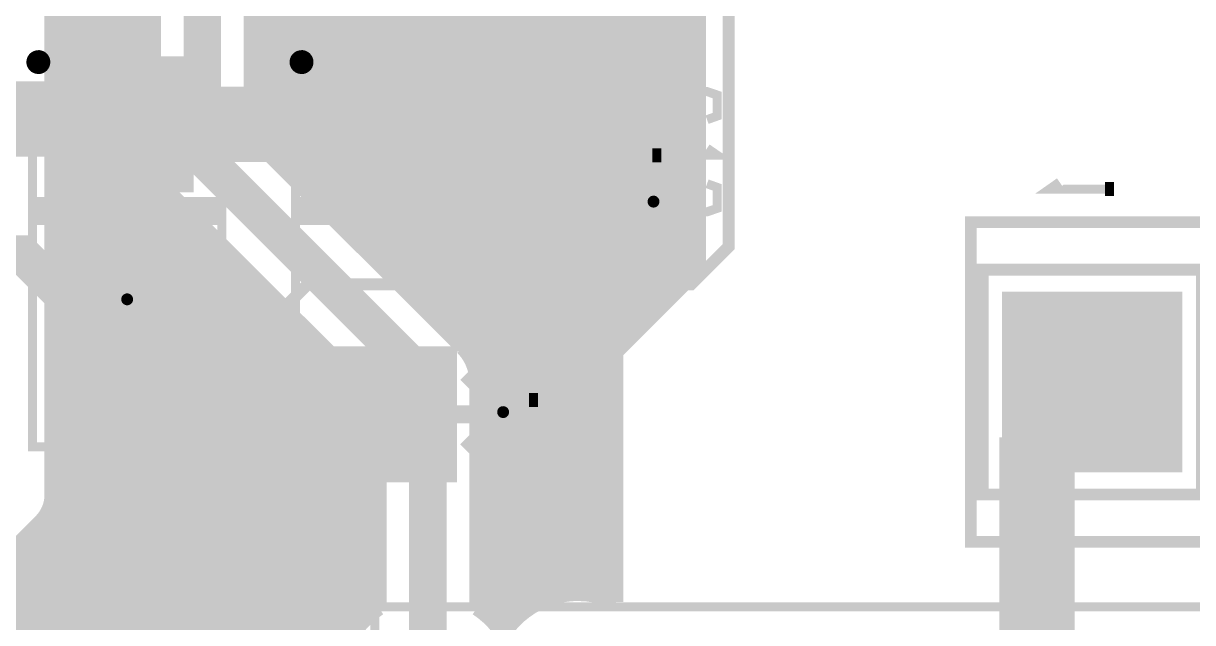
# Model space of a CAD drawing. Extents: x -20 to 155, y -91 to 215.
# Drawn here: x 125.25 to 145, y 189.61 to 199.73 of the extents above; entities that cross this region are included whole.
import ezdxf

# ---------------------------------------------------------------- set-up
doc = ezdxf.new("R2010")
doc.units = 0
doc.header["$MEASUREMENT"] = 0
doc.layers.get('0').update_dxf_attribs({"linetype": 'CONTINUOUS'})
for name, color, linetype in [('25-334-0_BOT', 7, 'CONTINUOUS'), ('25-334-0_DRD', 7, 'CONTINUOUS'), ('25-334-0_DRL', 2, 'CONTINUOUS'), ('25-334-0_IN1', 4, 'CONTINUOUS'), ('25-334-0_IN2', 3, 'CONTINUOUS'), ('25-334-0_SMB', 5, 'CONTINUOUS'), ('25-334-0_SMT', 10, 'CONTINUOUS'), ('25-334-0_SPT', 14, 'CONTINUOUS'), ('25-334-0_SSB', 9, 'CONTINUOUS'), ('25-334-0_SST', 12, 'CONTINUOUS'), ('25-334-0_TOP', 11, 'CONTINUOUS'), ('THRUHOLE_TAP', 15, 'CONTINUOUS')]:
    doc.layers.add(name, color=color, linetype=linetype)

# ---------------------------------------------------------------- blocks, each defined once
blk = doc.blocks.new('SQUARE_26')
blk.add_solid([(1.524, 1.524), (1.524, -1.524), (-1.524, 1.524), (-1.524, -1.524)])
blk = doc.blocks.new('ROUND_66')
at = {"const_width": 0.35052}
blk.add_lwpolyline([(-0.17526, 0, 1), (0.17526, 0, 1)], format="xyb", close=True, dxfattribs=at)
blk = doc.blocks.new('ROUND_69')
at = {"const_width": 0.35052}
blk.add_lwpolyline([(-0.17526, 0, 1), (0.17526, 0, 1)], format="xyb", close=True, dxfattribs=at)
blk = doc.blocks.new('ROUND_72')
at = {"const_width": 0.7493}
blk.add_lwpolyline([(-0.37465, 0, 1), (0.37465, 0, 1)], format="xyb", close=True, dxfattribs=at)
blk = doc.blocks.new('ROUND_87')
at = {"const_width": 0.10033}
blk.add_lwpolyline([(-0.050164, 0, 1), (0.050164, 0, 1)], format="xyb", close=True, dxfattribs=at)
blk = doc.blocks.new('RECTANGLE_5')
blk.add_solid([(0.4826, 0.4064), (0.4826, -0.4064), (-0.4826, 0.4064), (-0.4826, -0.4064)])
blk = doc.blocks.new('RECTANGLE_6')
blk.add_solid([(1.12522, 1.14935), (1.12522, -1.14935), (-1.12522, 1.14935), (-1.12522, -1.14935)])
blk = doc.blocks.new('ROUND_75')
at = {"const_width": 0.10033}
blk.add_lwpolyline([(-0.050164, 0, 1), (0.050164, 0, 1)], format="xyb", close=True, dxfattribs=at)

msp = doc.modelspace()

# ---------------------------------------------------------------- linework, layer by layer
at = {"layer": '25-334-0_BOT'}
for points, const_width in [([(125.73, 214.122), (125.73, 177.165)], 0.254), ([(125.9586, 214.122), (125.9586, 177.3936)], 0.254), ([(126.1872, 214.122), (126.1872, 177.6222)], 0.254), ([(126.4158, 214.122), (126.4158, 177.8508)], 0.254), ([(126.6444, 214.122), (126.6444, 178.0794)], 0.254), ([(126.873, 214.122), (126.873, 178.308)], 0.254), ([(127.1016, 214.122), (127.1016, 178.5366)], 0.254), ([(127.3302, 214.122), (127.3302, 178.7652)], 0.254), ([(129.159, 214.122), (129.159, 197.76186)], 0.254), ([(129.3876, 214.122), (129.3876, 197.53326)], 0.254), ([(129.6162, 214.122), (129.6162, 197.30466)], 0.254), ([(129.8448, 214.122), (129.8448, 197.07606)], 0.254), ([(130.0734, 214.122), (130.0734, 196.84746)], 0.254), ([(130.302, 214.122), (130.302, 196.61886)], 0.254), ([(130.5306, 214.122), (130.5306, 196.39026)], 0.254), ([(130.7592, 214.122), (130.7592, 196.16166)], 0.254), ([(130.9878, 214.122), (130.9878, 195.93306)], 0.254), ([(134.4168, 214.122), (134.4168, 190.08852)], 0.254), ([(134.6454, 214.122), (134.6454, 190.10122)], 0.254), ([(134.874, 214.122), (134.874, 190.0809)], 0.254), ([(135.1026, 214.122), (135.1026, 190.02248)], 0.254), ([(135.3312, 214.122), (135.3312, 194.2592)], 0.254), ([(135.5598, 214.122), (135.5598, 194.4878)], 0.254), ([(135.7884, 214.122), (135.7884, 194.7164)], 0.254), ([(136.017, 214.122), (136.017, 194.945)], 0.254), ([(136.2456, 214.122), (136.2456, 195.1736)], 0.254), ([(136.4742, 214.122), (136.4742, 195.4022)], 0.254), ([(131.2164, 212.14334), (131.2164, 195.70446)], 0.254), ([(134.1882, 212.07984), (134.1882, 190.04026)], 0.254), ([(131.445, 211.73948), (131.445, 195.47586)], 0.254), ([(133.9596, 211.70646), (133.9596, 189.95136)], 0.254), ([(131.6736, 211.50072), (131.6736, 195.24726)], 0.254), ([(133.731, 211.47786), (133.731, 189.81166)], 0.254), ([(131.9022, 211.33816), (131.9022, 195.01866)], 0.254), ([(132.1308, 211.2264), (132.1308, 194.79006)], 0.254), ([(133.2738, 211.21624), (133.2738, 189.51702)], 0.254), ([(133.5024, 211.32292), (133.5024, 189.60592)], 0.254), ([(132.3594, 211.15782), (132.3594, 194.56146)], 0.254), ([(132.588, 211.12226), (132.588, 194.33286)], 0.254), ([(132.8166, 211.11972), (132.8166, 194.04838)], 0.254), ([(133.0452, 211.1502), (133.0452, 189.75324)], 0.254), ([(136.652, 201.676), (136.652, 195.58)], 0.254), ([(128.27, 200.787), (128.27, 197.485), (132.08, 193.675), (132.08, 188.595)], 0.635), ([(125.73, 200.66), (125.73, 191.77)], 0.254), ([(127.4445, 200.55332), (127.4445, 197.485)], 0.254), ([(129.0955, 200.55332), (129.0955, 197.82536)], 0.254), ([(127.4445, 199.81164), (125.73, 199.81164)], 0.254), ([(136.652, 199.81164), (129.0955, 199.81164)], 0.254), ([(127.4445, 199.58304), (125.73, 199.58304)], 0.254), ([(136.652, 199.58304), (129.0955, 199.58304)], 0.254), ([(127.4445, 199.35444), (125.73, 199.35444)], 0.254), ([(136.652, 199.35444), (129.0955, 199.35444)], 0.254), ([(127.4445, 199.12584), (125.73, 199.12584)], 0.254), ([(136.652, 199.12584), (129.0955, 199.12584)], 0.254), ([(127.4445, 198.89724), (125.73, 198.89724)], 0.254), ([(136.652, 198.89724), (129.0955, 198.89724)], 0.254), ([(127.4445, 198.66864), (125.73, 198.66864)], 0.254), ([(136.652, 198.66864), (129.0955, 198.66864)], 0.254), ([(127.4445, 198.44004), (125.73, 198.44004)], 0.254), ([(136.652, 198.44004), (129.0955, 198.44004)], 0.254), ([(127.4445, 198.21144), (125.73, 198.21144)], 0.254), ([(136.652, 198.21144), (129.0955, 198.21144)], 0.254), ([(127.4445, 197.98284), (125.73, 197.98284)], 0.254), ([(136.652, 197.98284), (129.0955, 197.98284)], 0.254), ([(127.4445, 197.75424), (125.73, 197.75424)], 0.254), ([(129.0955, 197.82536), (132.65658, 194.26682)], 0.254), ([(136.652, 197.75424), (129.16662, 197.75424)], 0.254), ([(127.4445, 197.52564), (125.73, 197.52564)], 0.254), ([(136.652, 197.52564), (129.39522, 197.52564)], 0.254), ([(127.46482, 197.29704), (125.73, 197.29704)], 0.254), ([(136.652, 197.29704), (129.62382, 197.29704)], 0.254), ([(127.55626, 197.06844), (125.73, 197.06844)], 0.254), ([(127.5588, 197.0659), (127.5588, 178.9938)], 0.254), ([(136.652, 197.06844), (129.85242, 197.06844)], 0.254), ([(127.74676, 196.83984), (125.73, 196.83984)], 0.254), ([(127.69342, 196.89318), (131.2545, 193.3321)], 0.254), ([(127.7874, 196.7992), (127.7874, 179.2224)], 0.254), ([(136.652, 196.83984), (130.08102, 196.83984)], 0.254), ([(127.97536, 196.61124), (125.73, 196.61124)], 0.254), ([(128.016, 196.5706), (128.016, 179.451)], 0.254), ([(136.652, 196.61124), (130.30962, 196.61124)], 0.254), ([(128.20396, 196.38264), (125.73, 196.38264)], 0.254), ([(136.652, 196.38264), (130.53822, 196.38264)], 0.254), ([(128.2446, 196.342), (128.2446, 179.6796)], 0.254), ([(128.43256, 196.15404), (125.73, 196.15404)], 0.254), ([(128.4732, 196.1134), (128.4732, 179.9082)], 0.254), ([(136.652, 196.15404), (130.76682, 196.15404)], 0.254), ([(128.66116, 195.92544), (125.73, 195.92544)], 0.254), ([(128.7018, 195.8848), (128.7018, 180.1368)], 0.254), ([(136.652, 195.92544), (130.99542, 195.92544)], 0.254), ([(128.88976, 195.69684), (125.73, 195.69684)], 0.254), ([(128.9304, 195.6562), (128.9304, 180.3654)], 0.254), ([(136.652, 195.69684), (131.22402, 195.69684)], 0.254), ([(136.652, 195.58), (135.255, 194.183)], 0.254), ([(129.11836, 195.46824), (125.73, 195.46824)], 0.254), ([(129.159, 195.4276), (129.159, 180.594)], 0.254), ([(136.54024, 195.46824), (131.45262, 195.46824)], 0.254), ([(129.34696, 195.23964), (125.73, 195.23964)], 0.254), ([(129.3876, 195.199), (129.3876, 180.8226)], 0.254), ([(136.31164, 195.23964), (131.68122, 195.23964)], 0.254), ([(129.57556, 195.01104), (125.73, 195.01104)], 0.254), ([(136.08304, 195.01104), (131.90982, 195.01104)], 0.254), ([(129.6162, 194.9704), (129.6162, 181.0512)], 0.254), ([(129.80416, 194.78244), (125.73, 194.78244)], 0.254), ([(129.8448, 194.7418), (129.8448, 181.2798)], 0.254), ([(135.85444, 194.78244), (132.13842, 194.78244)], 0.254), ([(130.03276, 194.55384), (125.73, 194.55384)], 0.254), ([(130.0734, 194.5132), (130.0734, 181.5084)], 0.254), ([(135.62584, 194.55384), (132.36702, 194.55384)], 0.254), ([(130.26136, 194.32524), (125.73, 194.32524)], 0.254), ([(130.302, 194.2846), (130.302, 181.737)], 0.254), ([(135.39724, 194.32524), (132.59562, 194.32524)], 0.254), ([(130.48996, 194.09664), (125.73, 194.09664)], 0.254), ([(130.5306, 194.056), (130.5306, 181.9656)], 0.254), ([(135.255, 194.09664), (132.78866, 194.09664)], 0.254), ([(135.255, 194.183), (135.255, 189.96152)], 0.254), ([(130.71856, 193.86804), (125.73, 193.86804)], 0.254), ([(130.7592, 193.8274), (130.7592, 189.32144)], 0.254), ([(135.255, 193.86804), (132.88264, 193.86804)], 0.254), ([(130.94716, 193.63944), (125.73, 193.63944)], 0.254), ([(132.9055, 193.675), (132.9055, 189.85738)], 0.254), ([(135.255, 193.63944), (132.9055, 193.63944)], 0.254), ([(131.17576, 193.41084), (125.73, 193.41084)], 0.254), ([(130.9878, 193.5988), (130.9878, 189.63386)], 0.254), ([(135.255, 193.41084), (132.9055, 193.41084)], 0.254), ([(131.2164, 193.3702), (131.2164, 189.82944)], 0.254), ([(131.2545, 193.3321), (131.2545, 189.85738)], 0.254), ([(131.2545, 193.18224), (125.73, 193.18224)], 0.254), ([(135.255, 193.18224), (132.9055, 193.18224)], 0.254), ([(131.2545, 192.95364), (125.73, 192.95364)], 0.254), ([(135.255, 192.95364), (132.9055, 192.95364)], 0.254), ([(131.2545, 192.72504), (125.73, 192.72504)], 0.254), ([(135.255, 192.72504), (132.9055, 192.72504)], 0.254), ([(131.2545, 192.49644), (125.73, 192.49644)], 0.254), ([(135.255, 192.49644), (132.9055, 192.49644)], 0.254), ([(131.2545, 192.26784), (125.73, 192.26784)], 0.254), ([(135.255, 192.26784), (132.9055, 192.26784)], 0.254), ([(131.2545, 192.03924), (125.73, 192.03924)], 0.254), ([(135.255, 192.03924), (132.9055, 192.03924)], 0.254), ([(131.2545, 191.81064), (125.73, 191.81064)], 0.254), ([(135.255, 191.81064), (132.9055, 191.81064)], 0.254), ([(131.2545, 191.58204), (125.70206, 191.58204)], 0.254), ([(135.255, 191.58204), (132.9055, 191.58204)], 0.254), ([(125.54458, 191.32042), (121.73712, 187.5155)], 0.254), ([(125.5014, 191.27724), (125.5014, 176.9364)], 0.254), ([(131.2545, 191.35344), (125.57506, 191.35344)], 0.254), ([(135.255, 191.35344), (132.9055, 191.35344)], 0.254), ([(125.2728, 191.04864), (125.2728, 176.7078)], 0.254), ([(131.2545, 191.12484), (125.34646, 191.12484)], 0.254), ([(135.255, 191.12484), (132.9055, 191.12484)], 0.254), ([(131.2545, 190.89624), (125.11786, 190.89624)], 0.254), ([(135.255, 190.89624), (132.9055, 190.89624)], 0.254), ([(131.2545, 190.66764), (124.88926, 190.66764)], 0.254), ([(135.255, 190.66764), (132.9055, 190.66764)], 0.254), ([(131.2545, 190.43904), (124.66066, 190.43904)], 0.254), ([(135.255, 190.43904), (132.9055, 190.43904)], 0.254), ([(131.2545, 190.21044), (124.43206, 190.21044)], 0.254), ([(135.255, 190.21044), (132.9055, 190.21044)], 0.254), ([(131.2545, 189.98184), (124.20346, 189.98184)], 0.254), ([(134.02818, 189.98184), (132.9055, 189.98184)], 0.254), ([(135.255, 189.98184), (135.21182, 189.98184)], 0.254), ([(131.1148, 189.75324), (123.97486, 189.75324)], 0.254), ([(133.6548, 189.75324), (133.0452, 189.75324)], 0.254), ([(130.89128, 189.52464), (123.74626, 189.52464)], 0.254), ([(133.43128, 189.52464), (133.26618, 189.52464)], 0.254)]:
    msp.add_lwpolyline(points, dxfattribs=dict(at, const_width=const_width))
at = {"layer": '25-334-0_BOT', "const_width": 0.254}
for points in [[(127.4445, 197.485, 0.1989124), (127.68628, 196.90128)], [(132.9055, 193.675, 0.1989124), (132.66372, 194.25872)], [(132.9055, 193.675, 0.1989124), (132.66372, 194.25872)], [(125.54458, 191.32042, 0.1989124), (125.7308, 191.77)], [(134.62, 190.10376, 0.2557373), (133.34921, 189.4083)], [(135.255, 189.96152, 0.1091802), (134.62, 190.10185)], [(131.2545, 189.85738, 0.2531242), (130.57167, 188.595)], [(133.35, 189.4078, 0.1059828), (132.90522, 189.85696)]]:
    msp.add_lwpolyline(points, format="xyb", dxfattribs=at)
at = {"layer": '25-334-0_DRD', "const_width": 0.254}
for points in [[(136.525, 197.358), (135.255, 196.088)], [(136.525, 196.088), (135.255, 197.358)], [(136.525, 197.358), (135.255, 196.088)], [(136.525, 196.088), (135.255, 197.358)], [(127.635, 195.707), (126.365, 194.437)], [(127.635, 194.437), (126.365, 195.707)], [(127.635, 195.707), (126.365, 194.437)], [(127.635, 194.437), (126.365, 195.707)], [(142.66418, 193.421), (143.29918, 194.056)], [(143.29918, 194.056), (143.93418, 193.421)], [(133.985, 193.802), (132.715, 192.532)], [(133.985, 192.532), (132.715, 193.802)], [(133.985, 193.802), (132.715, 192.532)], [(133.985, 192.532), (132.715, 193.802)], [(142.66418, 193.929), (142.66418, 193.421)], [(143.29918, 193.294), (142.66418, 193.929)], [(143.93418, 193.929), (143.29918, 193.294)], [(143.93418, 193.421), (143.93418, 193.929)]]:
    msp.add_lwpolyline(points, dxfattribs=at)
at = {"layer": '25-334-0_SSB'}
for points, const_width in [([(143.59382, 196.93382), (142.57782, 196.93382), (142.748, 197.0532)], 0.1524), ([(143.59382, 196.81698), (143.59382, 197.0532)], 0.1524), ([(150.8506, 196.37502), (150.8506, 190.97498), (141.2494, 190.97498), (141.2494, 196.37502), (150.8506, 196.37502)], 0.20066), ([(145.15084, 195.57492), (145.15084, 191.77508), (141.45006, 191.77508), (141.45006, 195.57492), (145.15084, 195.57492)], 0.20066)]:
    msp.add_lwpolyline(points, dxfattribs=dict(at, const_width=const_width))
at = {"layer": '25-334-0_SST', "const_width": 0.1524}
for points in [[(125.49886, 199.20458, 0.4142136), (125.3744, 199.08012)], [(125.62586, 199.08012, 0.4142136), (125.49886, 199.20712)], [(129.94386, 199.20458, 0.4142136), (129.8194, 199.08012)], [(130.07086, 199.08012, 0.4142136), (129.94386, 199.20712)], [(125.3744, 199.08012, 0.4142136), (125.49886, 198.95566)], [(125.49886, 198.95312, 0.4142136), (125.62586, 199.08012)], [(129.8194, 199.08012, 0.4142136), (129.94386, 198.95566)], [(129.94386, 198.95312, 0.4142136), (130.07086, 199.08012)]]:
    msp.add_lwpolyline(points, format="xyb", dxfattribs=at)
for points in [[(125.5522, 199.19188), (125.44552, 199.19188)], [(125.476, 199.20204), (125.476, 198.95566)], [(129.9972, 199.19188), (129.89052, 199.19188)], [(129.921, 199.20204), (129.921, 198.95566)], [(125.62332, 199.05472), (125.37694, 199.05472)], [(125.61316, 199.13092), (125.61316, 199.02678)], [(130.06832, 199.05472), (129.82194, 199.05472)], [(130.05816, 199.13092), (130.05816, 199.02678)], [(135.4455, 196.0245), (135.4455, 198.9455), (133.8072, 198.9455), (133.8072, 196.0245), (135.4455, 196.0245)], [(125.69952, 198.57974), (125.3998, 198.57974), (125.3998, 192.58026), (125.69952, 192.58026)], [(128.30048, 198.57974), (128.6002, 198.57974), (128.6002, 192.58026), (128.30048, 192.58026)], [(130.14452, 198.57974), (129.8448, 198.57974), (129.8448, 192.58026), (130.14452, 192.58026)], [(132.74548, 198.57974), (133.0452, 198.57974), (133.0452, 192.58026), (132.74548, 192.58026)], [(136.11606, 198.1073), (135.94842, 198.16826), (135.94842, 198.52386), (136.11606, 198.58228), (136.79424, 198.58228), (136.96442, 198.52386), (136.96442, 198.16826), (136.79424, 198.1073)], [(135.94842, 197.38848), (135.94842, 197.6247)], [(135.94842, 197.50786), (136.96442, 197.50786), (136.79424, 197.6247)], [(135.94842, 196.55028), (135.94842, 197.02526), (136.62406, 196.55028), (136.79424, 196.55028), (136.96442, 196.6087), (136.96442, 196.9643), (136.79424, 197.02526)], [(125.4125, 196.723), (125.4125, 196.4055)], [(128.5875, 196.723), (125.4125, 196.723)], [(128.5875, 196.64426), (125.4125, 196.64426)], [(125.5141, 196.723), (125.5141, 196.4055)], [(125.65126, 196.723), (125.65126, 196.4055)], [(125.78842, 196.723), (125.78842, 196.4055)], [(125.92558, 196.723), (125.92558, 196.4055)], [(126.06274, 196.723), (126.06274, 196.4055)], [(126.1999, 196.723), (126.1999, 196.4055)], [(126.33706, 196.723), (126.33706, 196.4055)], [(126.47422, 196.723), (126.47422, 196.4055)], [(126.61138, 196.723), (126.61138, 196.4055)], [(126.74854, 196.723), (126.74854, 196.4055)], [(126.8857, 196.723), (126.8857, 196.4055)], [(127.02286, 196.723), (127.02286, 196.4055)], [(127.16002, 196.723), (127.16002, 196.4055)], [(127.29718, 196.723), (127.29718, 196.4055)], [(127.43434, 196.723), (127.43434, 196.4055)], [(127.5715, 196.723), (127.5715, 196.4055)], [(127.70866, 196.723), (127.70866, 196.4055)], [(127.84582, 196.723), (127.84582, 196.4055)], [(127.98298, 196.723), (127.98298, 196.4055)], [(128.12014, 196.723), (128.12014, 196.4055)], [(128.2573, 196.723), (128.2573, 196.4055)], [(128.39446, 196.723), (128.39446, 196.4055)], [(128.53162, 196.723), (128.53162, 196.4055)], [(128.5875, 196.723), (128.5875, 196.4055)], [(129.8575, 196.723), (129.8575, 196.4055)], [(133.0325, 196.723), (129.8575, 196.723)], [(133.0325, 196.64426), (129.8575, 196.64426)], [(129.9591, 196.723), (129.9591, 196.4055)], [(130.09626, 196.723), (130.09626, 196.4055)], [(130.23342, 196.723), (130.23342, 196.4055)], [(130.37058, 196.723), (130.37058, 196.4055)], [(130.50774, 196.723), (130.50774, 196.4055)], [(130.6449, 196.723), (130.6449, 196.4055)], [(130.78206, 196.723), (130.78206, 196.4055)], [(130.91922, 196.723), (130.91922, 196.4055)], [(131.05638, 196.723), (131.05638, 196.4055)], [(131.19354, 196.723), (131.19354, 196.4055)], [(131.3307, 196.723), (131.3307, 196.4055)], [(131.46786, 196.723), (131.46786, 196.4055)], [(131.60502, 196.723), (131.60502, 196.4055)], [(131.74218, 196.723), (131.74218, 196.4055)], [(131.87934, 196.723), (131.87934, 196.4055)], [(132.0165, 196.723), (132.0165, 196.4055)], [(132.15366, 196.723), (132.15366, 196.4055)], [(132.29082, 196.723), (132.29082, 196.4055)], [(132.42798, 196.723), (132.42798, 196.4055)], [(132.56514, 196.723), (132.56514, 196.4055)], [(132.7023, 196.723), (132.7023, 196.4055)], [(132.83946, 196.723), (132.83946, 196.4055)], [(132.97662, 196.723), (132.97662, 196.4055)], [(133.0325, 196.723), (133.0325, 196.4055)], [(128.5875, 196.5071), (125.4125, 196.5071)], [(133.0325, 196.5071), (129.8575, 196.5071)], [(128.5875, 196.4055), (125.4125, 196.4055)], [(133.0325, 196.4055), (129.8575, 196.4055)], [(134.03072, 193.97218), (133.86308, 194.0306), (133.86308, 194.3862), (134.03072, 194.44462), (134.7089, 194.44462), (134.87908, 194.3862), (134.87908, 194.0306), (134.7089, 193.97218)], [(133.86308, 193.25082), (133.86308, 193.48958)], [(133.86308, 193.3702), (134.87908, 193.3702), (134.7089, 193.48958)], [(133.86308, 192.7098), (134.03072, 192.82918), (134.2009, 192.8876), (134.53872, 192.8876), (134.7089, 192.82918), (134.87908, 192.7098), (134.87908, 192.59042), (134.7089, 192.47358), (134.53872, 192.41262), (134.2009, 192.41262), (134.03072, 192.47358), (133.86308, 192.59042), (133.86308, 192.7098)], [(125.349, 189.992), (125.349, 185.928), (129.921, 185.928), (129.921, 187.706), (129.667, 187.96), (129.921, 188.214), (129.921, 189.992), (125.349, 189.992)], [(151.1808, 186.73572), (151.1808, 187.9346), (151.1808, 189.87516), (131.18084, 189.87516), (131.18084, 186.79414)]]:
    msp.add_lwpolyline(points, dxfattribs=at)
at = {"layer": '25-334-0_TOP'}
for points, const_width in [([(89.11082, 145.39468), (89.11082, 155.78582), (123.952, 190.627), (128.651, 190.627), (129.159, 191.135), (129.159, 194.437), (130.048, 195.326), (136.525, 195.326), (137.16, 195.961), (137.16, 199.898), (136.4742, 200.5838), (131.445, 200.5838)], 0.2032), ([(123.317, 198.12), (126.90856, 198.12), (127, 198.02856)], 1.27), ([(131.445, 198.02856), (131.8006, 198.374), (134.45236, 198.374), (134.62, 198.1962)], 0.635), ([(131.445, 198.02856), (127, 198.02856)], 1.27), ([(135.89, 196.723), (135.8392, 196.7738), (134.62, 196.7738)], 0.3048), ([(134.62, 196.7738), (135.8392, 196.7738), (135.89, 196.723)], 0.3048), ([(127, 193.1289), (127, 195.072), (125.984, 195.072), (125.222, 195.834), (123.317, 195.834)], 0.635), ([(127, 195.072), (127, 193.1289)], 0.635), ([(127, 195.072), (127, 193.1289)], 0.635), ([(142.367, 192.74282), (143.29918, 193.675)], 0.635), ([(142.367, 188.722), (142.367, 192.74282)], 1.27), ([(131.445, 193.1289), (133.3119, 193.1289), (133.35, 193.167)], 0.3048), ([(131.445, 193.1289), (133.3119, 193.1289), (133.35, 193.167)], 0.3048)]:
    msp.add_lwpolyline(points, dxfattribs=dict(at, const_width=const_width))

# ---------------------------------------------------------------- block references
at = {"layer": '25-334-0_BOT'}
for name, p in [('ROUND_69', (135.89, 196.723)), ('ROUND_66', (127, 195.072)), ('SQUARE_26', (143.29918, 193.675)), ('ROUND_69', (133.35, 193.167))]:
    msp.add_blockref(name, p, dxfattribs=at)
at = {"layer": '25-334-0_DRL'}
for name, p in [('ROUND_87', (135.89, 196.723)), ('ROUND_87', (127, 195.072)), ('ROUND_72', (143.29918, 193.675)), ('ROUND_87', (133.35, 193.167))]:
    msp.add_blockref(name, p, dxfattribs=at)
at = {"layer": '25-334-0_IN1'}
for name, p in [('ROUND_69', (135.89, 196.723)), ('ROUND_66', (127, 195.072)), ('SQUARE_26', (143.29918, 193.675)), ('ROUND_69', (133.35, 193.167))]:
    msp.add_blockref(name, p, dxfattribs=at)
at = {"layer": '25-334-0_IN2'}
for name, p in [('ROUND_69', (135.89, 196.723)), ('ROUND_69', (127, 195.072)), ('SQUARE_26', (143.29918, 193.675)), ('ROUND_69', (133.35, 193.167))]:
    msp.add_blockref(name, p, dxfattribs=at)
at = {"layer": '25-334-0_SMB'}
msp.add_blockref('SQUARE_26', (143.29918, 193.675), dxfattribs=at)
at = {"layer": '25-334-0_SMT'}
for name, p in [('RECTANGLE_6', (127, 198.02856)), ('RECTANGLE_6', (131.445, 198.02856)), ('RECTANGLE_5', (134.62, 198.1962)), ('RECTANGLE_5', (134.62, 196.7738)), ('SQUARE_26', (143.29918, 193.675)), ('RECTANGLE_6', (127, 193.1289)), ('RECTANGLE_6', (131.445, 193.1289))]:
    msp.add_blockref(name, p, dxfattribs=at)
at = {"layer": '25-334-0_SPT'}
for name, p in [('RECTANGLE_6', (127, 198.02856)), ('RECTANGLE_6', (131.445, 198.02856)), ('RECTANGLE_5', (134.62, 198.1962)), ('RECTANGLE_5', (134.62, 196.7738)), ('RECTANGLE_6', (127, 193.1289)), ('RECTANGLE_6', (131.445, 193.1289))]:
    msp.add_blockref(name, p, dxfattribs=at)
at = {"layer": '25-334-0_TOP'}
for name, p in [('RECTANGLE_6', (127, 198.02856)), ('RECTANGLE_6', (131.445, 198.02856)), ('RECTANGLE_5', (134.62, 198.1962)), ('RECTANGLE_5', (134.62, 196.7738)), ('ROUND_69', (135.89, 196.723)), ('ROUND_66', (127, 195.072)), ('SQUARE_26', (143.29918, 193.675)), ('RECTANGLE_6', (127, 193.1289)), ('RECTANGLE_6', (131.445, 193.1289)), ('ROUND_69', (133.35, 193.167))]:
    msp.add_blockref(name, p, dxfattribs=at)
at = {"layer": 'THRUHOLE_TAP'}
for name, p in [('ROUND_75', (135.89, 196.723)), ('ROUND_75', (127, 195.072)), ('ROUND_72', (143.29918, 193.675)), ('ROUND_75', (133.35, 193.167))]:
    msp.add_blockref(name, p, dxfattribs=at)

doc.saveas('drawing.dxf')
